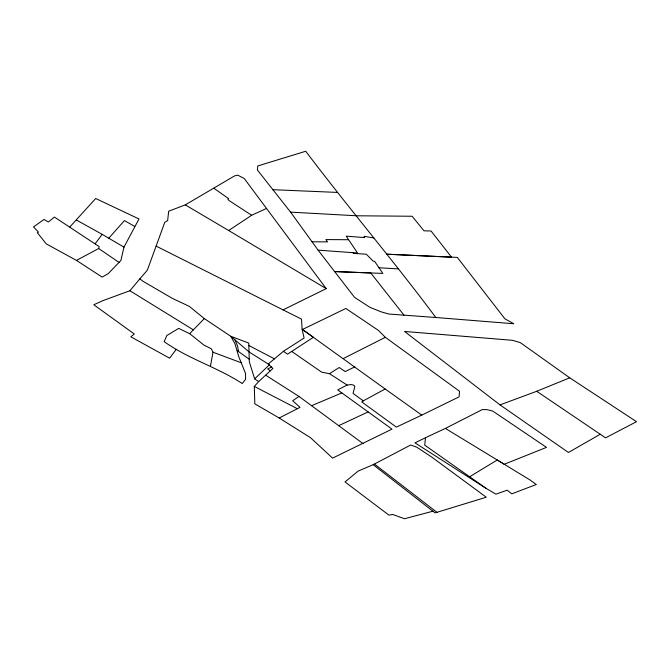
<?xml version="1.0" encoding="UTF-8"?>
<svg xmlns="http://www.w3.org/2000/svg" width="670" height="670" viewBox="0 0 670 670"><rect width="100%" height="100%" fill="white"/><g stroke="black" fill="none" stroke-linecap="round" stroke-linejoin="round"><path stroke-width="1" d="M445.374 428.423L504.267 464.26L546.502 447.367L492.793 411.112L487.207 409.672L482.325 409.554L445.374 428.423L425.509 437.728L424.721 445.131L486.261 488.472L495.909 494.159L507.156 490.189L511.788 493.84L536.318 484.502L529.803 479.846L497.224 459.989L469.67 476.755M210.481 366.004L213.001 352.219L211.326 348.743L204.124 345.226L189.635 333.668L178.714 328.375L166.755 335.586L164.2 341.683C188.421 358.936 217.356 367.277 242.23 383.525L245.589 379.321L245.538 373.45L238.688 356.448L234.986 343.827L230.79 336.29L204.317 318.602L189.35 306.383L172.291 298.334L142.928 281.233L139.871 278.837L129.905 290.738L102.719 300.713L93.8 304.758L134.31 334.012L130.826 336.817L169.619 358.174L176.294 349.279M69.889 226.921L95.693 198.504L139.008 218.973L123.967 247.13L120.927 260.437L108.205 273.661L102.133 277.104L76.472 260.412L46.255 243.855L37.311 232.683L38.45 232.096L33.5 226.896L44.036 219.475L48.382 221.988L54.412 217.072L99.219 246.635L98.657 248.528L76.472 260.412M156.135 246.108L164.761 222.331L167.642 220.606L168.664 211.218L185.28 204.886L234.592 175.892L237.741 175.155L244.215 178.48L326.223 288.644L283.05 309.883L156.135 246.108L147.316 270.186L139.871 278.837M95.165 243.713L102.175 234.349L123.967 247.13M108.749 238.227L124.461 220.581L134.737 226.435M385.158 388.977L302.472 329.489L345.854 308.468L378.391 330.377L385.342 337.312L459.545 391.263L459.092 396.866L421.773 415.115L385.158 388.977L363.308 400.878L353.057 393.407L354.857 386.263L353.551 385.108L351.231 384.563L347.102 385.041L337.688 389.915L391.992 429.135L332.588 458.113L310.52 437.694L279.197 418.021L254.826 403.843L254.29 386.423L258.67 381.573L272.891 368.458L268.268 364.028L249.248 352.068L230.79 336.29L248.746 343.065L249.332 361.875L254.642 378.852L258.67 381.573M189.635 333.668L204.317 318.602M254.642 378.852L269.407 364.823M268.268 364.028L283.402 351.315L304.088 338.032L302.111 329.23L301.508 319.129L283.05 309.883M363.04 443.599L298.971 396.431L292.681 400.744L300.009 407.36L279.197 418.021M302.111 329.23L313.434 337.27L287.514 354.17L283.402 351.315M363.308 400.878L361.741 401.933L396.372 427.117L421.773 415.115M185.28 204.886L228.654 230.505L251.669 215.271L266.375 208.512M291.626 351.373L321.701 372.177L329.481 373.676L339.246 367.512L345.167 371.565L354.782 366.909M600.287 434.21L568.445 452.484L500.013 404.889L404.538 331.457L512.408 340.301L520.322 342.638L569.735 377.813L636.5 421.681L605.588 437.862L536.704 391.28L500.013 404.889M373.173 464.687L410.643 445.022L416.757 447.192L431.882 457.175L486.269 497.215L435.09 512.885L373.173 464.687L358.115 471.111L345.025 481.939L388.876 515.113L392.771 514.485L404.538 518.747L432.879 511.218M343.392 358.517L385.342 337.312M271.693 366.993L267.673 368.977L270.378 370.82M425.509 437.728L414.981 442.845L486.261 488.472M338.693 425.676L368.106 411.924M311.575 405.71L341.868 392.913M536.704 391.28L569.735 377.813M312.011 241.795L327.555 241.878L325.846 239.575L348.618 239.734L357.546 253.017L318.091 250.145L290.596 212.139L257.406 170.013L257.783 165.942L305.746 151.252C348.14 207.44 393.751 261.032 435.827 317.496L513.789 323.761L504.87 318.786L457.317 257.406L386.783 254.198L451.513 257.154L431.078 231.008L423.984 230.815L412.159 216.251L356.7 215.782L290.596 212.139M272.43 189.669L337.42 192.424M352.914 252.573L353.668 253.394L366.348 254.215L373.056 261.04L374.697 261.426L378.969 267.757L398.147 268.879M435.827 317.496L388.918 314.046L381.205 311.86L369.899 307.312L354.539 297.338L318.091 250.145M373.952 237.984L364.07 236.292L364.673 237.59L346.231 236.158L348.618 239.734M213.001 352.219L241.619 362.914M254.29 386.423L297.321 408.7M248.997 345.569L274.549 358.894M76.48 220.045L102.175 234.349M326.223 288.644L228.654 230.505M129.905 290.738L193.354 329.875M265.722 375.217L298.971 396.431M329.481 373.676L347.102 385.041M251.669 215.271L228.83 200.414L227.909 199.283L228.679 198.663L213.864 188.245M98.657 248.528L119.151 262.464M237.314 350.686L249.332 359.313M374.53 464.126L436.974 512.357M403.977 315.151L370.745 272.958L334.322 271.543L382.855 273.419L378.969 267.757M235.036 339.925L237.59 346.248L238.52 351.549"/></g></svg>
